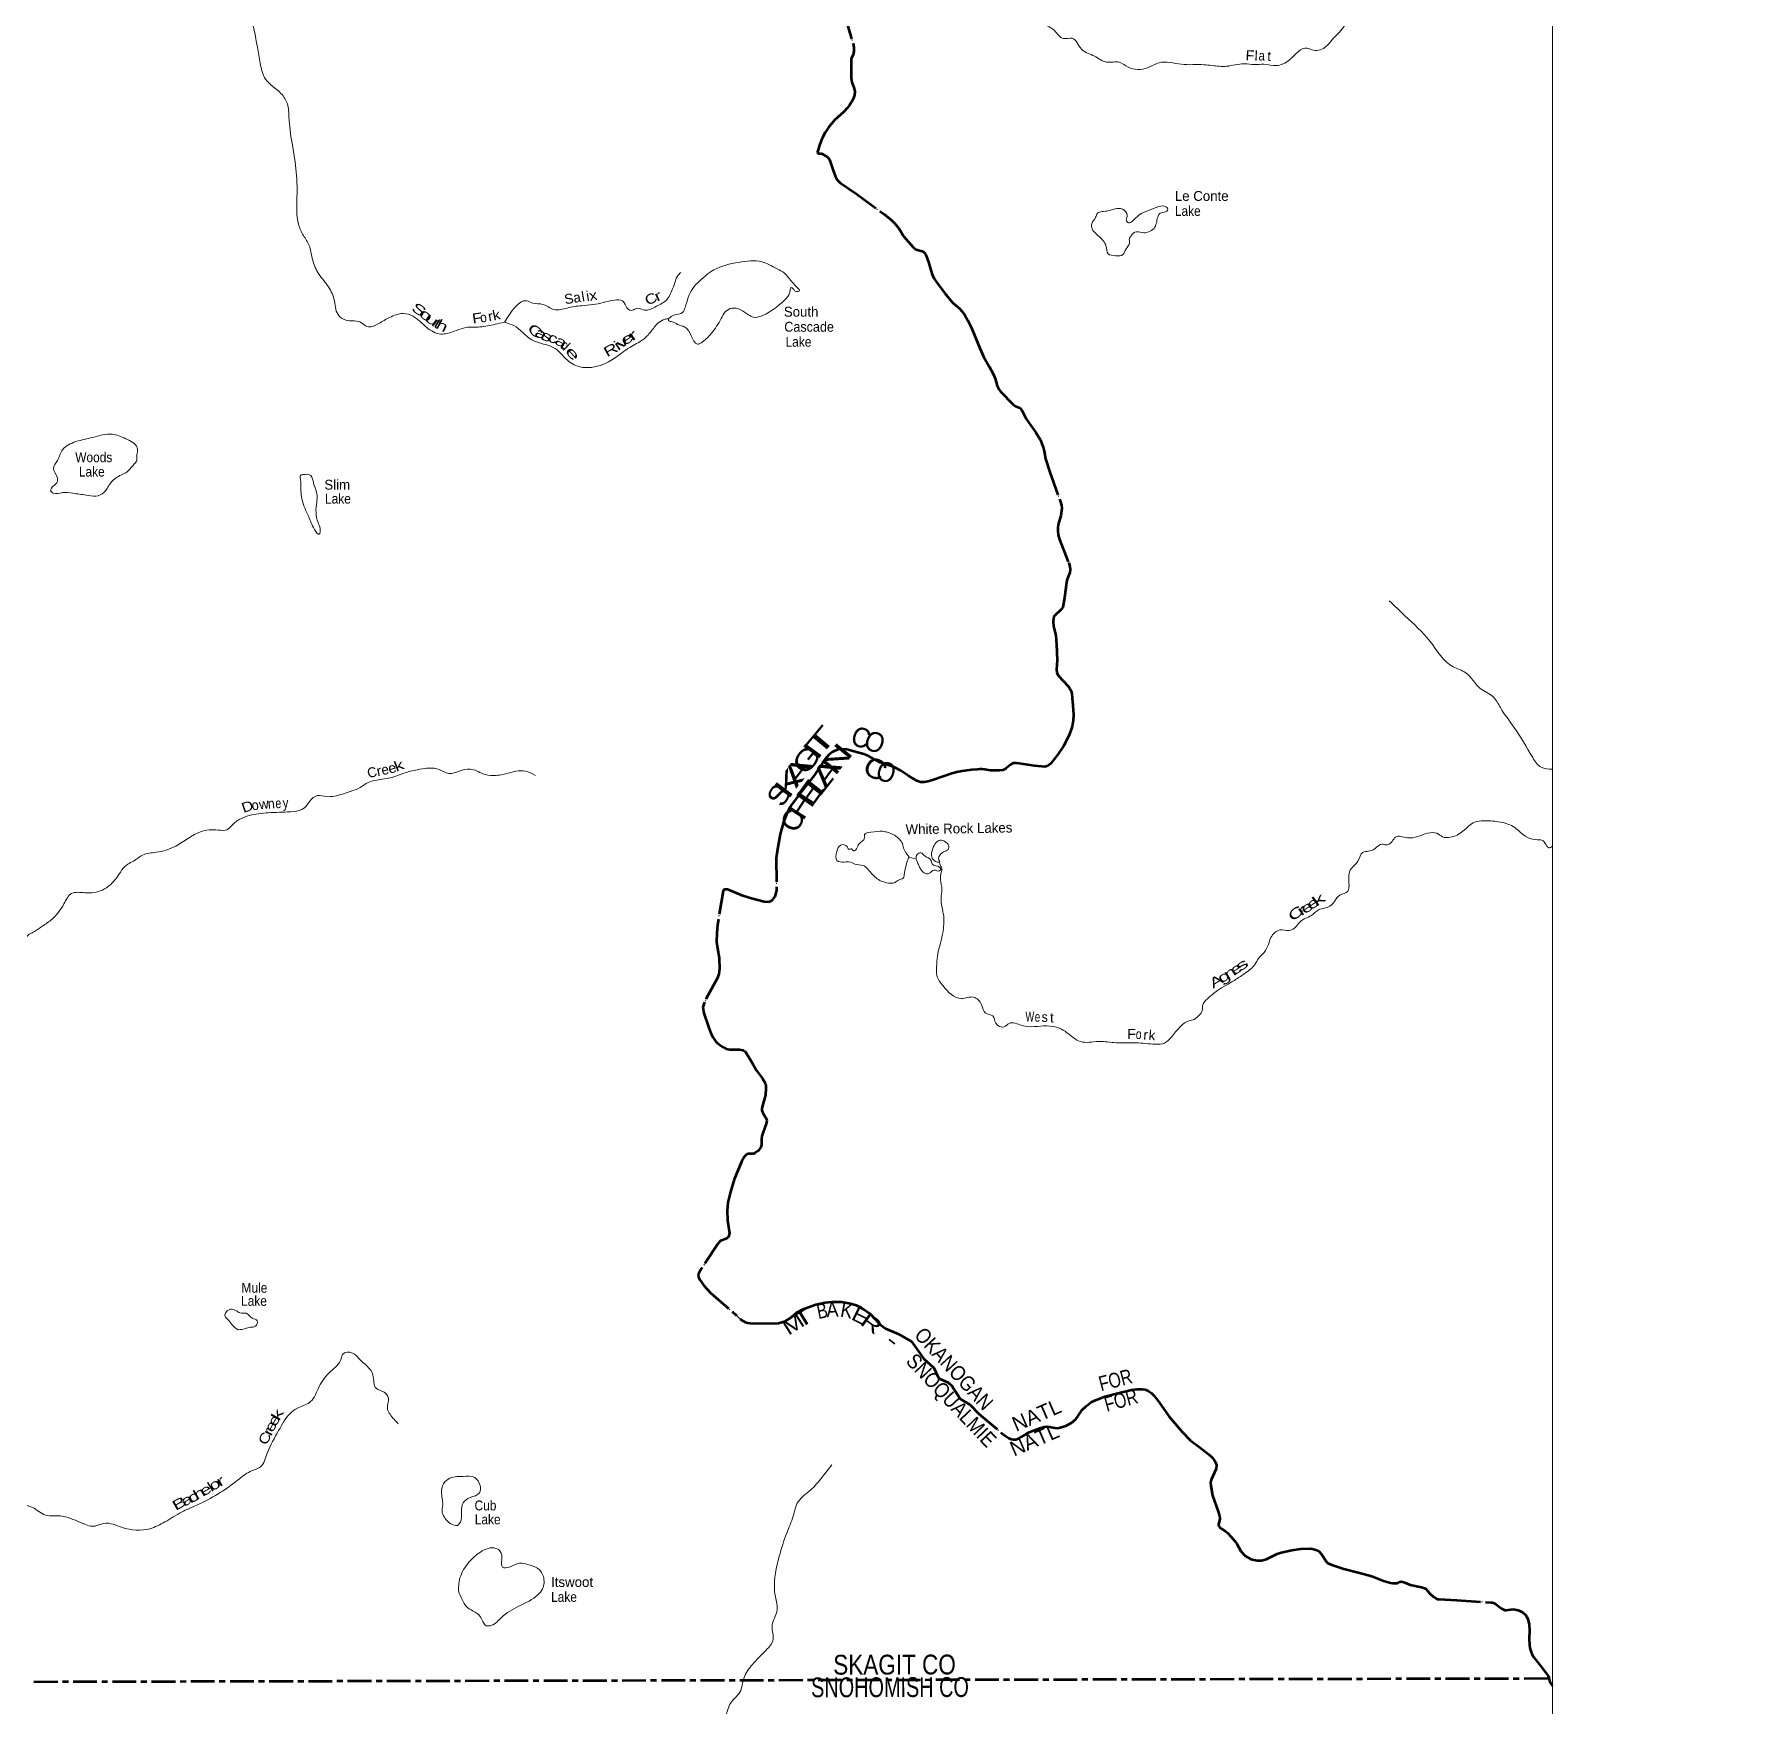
# Model space of a CAD drawing. Header units: feet. Extents: x -1048576 to 137166, y -268550 to 2097152.
# Drawn here: x -30669 to 3667, y 291758 to 325535 of the extents above; entities that cross this region are included whole.
import ezdxf
from ezdxf.enums import TextEntityAlignment as Align

# ---------------------------------------------------------------- set-up
doc = ezdxf.new("R2010")
doc.units = ezdxf.units.FT
doc.header["$LTSCALE"] = 80
doc.linetypes.add('DOT_DASHED', pattern=[7.7, 5, -1.2, 0.3, -1.2])
doc.linetypes.add('LONG_DASH_SHORT_DASH', pattern=[9.9, 6, -1.2, 1.5, -1.2])
for name, color, linetype, lineweight in [('11', 7, 'LONG_DASH_SHORT_DASH', 60), ('39', 7, 'Continuous', 13), ('4', 7, 'Continuous', 13), ('44', 7, 'DOT_DASHED', 13)]:
    doc.layers.add(name, color=color, linetype=linetype, lineweight=lineweight)
doc.layers.add('12', color=7, linetype='Continuous')
doc.layers.add('41', color=7, linetype='Continuous')

msp = doc.modelspace()

# ---------------------------------------------------------------- linework, layer by layer
at = {"layer": '11'}
for points in [[(-14290.06, 325901.44), (-14125.44, 325334.58), (-14111.95, 325261.12), (-14109.7, 325186.89), (-14123.01, 325115.13), (-14161.92, 325043.04), (-14160.69, 324640.61), (-14151.44, 324561.28), (-14103.68, 324431.39), (-14091.23, 324370.24), (-14098.53, 324298.88), (-14118.39, 324236.74), (-14149.21, 324172.4), (-14195.82, 324100.44), (-14246.07, 324034.17), (-14318.41, 323958.4), (-14491.59, 323798.91), (-14561.44, 323723.1), (-14605.21, 323666.75), (-14686.91, 323543.05), (-14746.41, 323432.5), (-14795.17, 323309.19), (-14847.29, 323152.68), (-14844.63, 323139.89), (-14836.11, 323126.94), (-14820.97, 323122.68), (-14765.6, 323120.24), (-14748.76, 323114.49), (-14650.34, 323056.17), (-14611.89, 323016.6), (-14592.52, 322980.7), (-14532.92, 322798.27), (-14480.08, 322652.13), (-14441.03, 322582.49), (-14386.38, 322529.95), (-14049.01, 322298.75), (-13498.95, 321892.28), (-13347.54, 321771.66), (-13279.14, 321705.21), (-13191.99, 321601.59), (-13103.69, 321448.02)], [(-13103.69, 321448.02), (-12911.91, 321228.79), (-12889.92, 321205.55), (-12864.83, 321189.1), (-12830.08, 321174.92), (-12730.43, 321145.85), (-12701.82, 321132.55), (-12674.47, 321110.34), (-12655.08, 321076.9), (-12602.88, 320928.32), (-12536.31, 320693.58), (-12495.87, 320603.88), (-12423.16, 320492.88), (-12272.55, 320298.38), (-12132.06, 320127.43), (-12101.04, 320094.73), (-11978.6, 319988.05), (-11924.93, 319927.8), (-11870.03, 319853.41), (-11808.07, 319750.55), (-11736.51, 319601.12), (-11566.11, 319186.72), (-11488.63, 319017.27), (-11377.45, 318816.44), (-11287.78, 318654.52), (-11257.79, 318573.76), (-11213.71, 318425.14), (-11184.18, 318361.67), (-11148.37, 318312.26), (-10889.1, 318048.77), (-10842.83, 318013.47), (-10758.63, 317981.79), (-10740.4, 317967.89), (-10707.68, 317921.98), (-10626.07, 317763.31), (-10534.38, 317625.06), (-10433.54, 317484.8), (-10348.37, 317340.44), (-10288.13, 317190.17), (-10267.82, 317106.22), (-10241.19, 316953.6), (-10148.34, 316680.81), (-9938.17, 316084.96), (-9915.73, 316018.72), (-9907.38, 315950.35), (-9926.99, 315802.2), (-9967.27, 315672.66), (-9983.86, 315620.58), (-9992.29, 315564.58), (-9992.73, 315498.92), (-9983.11, 315418.8), (-9954.65, 315320.23), (-9769.94, 314851.35), (-9750.31, 314776.58), (-9741.72, 314715.09), (-9748.75, 314657.64), (-9798.31, 314524.26), (-9811.69, 314453.17), (-9852.51, 314147.38), (-9892, 313957.5), (-9924.66, 313909.13), (-10050.23, 313790.28), (-10077.52, 313740.06), (-10084.46, 313665.21), (-10075.92, 313574.41), (-10032.72, 313385.46), (-10016.05, 313200.73), (-10001.31, 312884.96), (-10014.77, 312696.01), (-10008.17, 312635.24), (-9983.52, 312575.82), (-9777.41, 312350.8), (-9739.65, 312299.46), (-9722.06, 312261.56), (-9709.08, 312209.67), (-9699.11, 312118.6), (-9683.91, 311975.05), (-9672.96, 311779.67), (-9678.64, 311664.92), (-9700.27, 311547.71), (-9764.01, 311369.58), (-9875.39, 311150.24), (-9989.58, 310981.49), (-10139.25, 310788.65), (-10190.43, 310751.63), (-10252.8, 310733.09), (-10462.62, 310749.54), (-10682.46, 310782.36)], [(-10682.46, 310782.36), (-10767.99, 310796.51), (-10823.33, 310803.39), (-10865.32, 310805.79), (-10885.7, 310802.25), (-10905.57, 310794.9), (-10937.68, 310775.88), (-11037.3, 310695.24), (-11055.52, 310683.67), (-11070.58, 310675.98), (-11082.74, 310671.13), (-11102.11, 310666.09), (-11165.02, 310659.6), (-11209.29, 310656.65), (-11257.34, 310655.47), (-11347.95, 310658.44), (-11387.63, 310663.17), (-11462.52, 310675.34), (-11517.71, 310681.94), (-11539.89, 310682.47), (-11569.9, 310682.28), (-11622.39, 310678.9), (-11736.24, 310667.02), (-11920.18, 310641.82), (-12030.55, 310623.02), (-12133.95, 310598.72), (-12523.14, 310462.25), (-12613.22, 310433.59), (-12685.93, 310418.88), (-12766.91, 310420.11), (-12840.55, 310447.96), (-13008.19, 310549.65), (-13164.81, 310654.95), (-13296.84, 310727.24), (-13576.12, 310817.87), (-13808.54, 310946.07), (-13908.13, 310989.5), (-14253.4, 311078.64), (-14361.02, 311088.91), (-14435.95, 311078.82), (-14545.55, 311027.94), (-14616.42, 310970.9), (-14694.16, 310879.89), (-14912.47, 310555.99), (-15230.7, 310154.16), (-15360.6, 309971.87), (-15458.15, 309802.04), (-15529.17, 309615.52), (-15596.08, 309372.13), (-15655, 309069.13), (-15677.54, 308884.72), (-15673.28, 308230.52), (-15706.26, 308111.21), (-15769.82, 308026.56), (-15834.7, 307995.19), (-15921.54, 308002.4), (-16174.34, 308067.85), (-16350.22, 308127.65), (-16610.9, 308235.42), (-16659.19, 308251.16), (-16704.28, 308255.9), (-16729.3, 308251.12), (-16742.52, 308241.32), (-16747.92, 308224.35), (-16864.97, 307537.81), (-16880.1, 307371.75), (-16882.38, 307197.75), (-16830.43, 306866.46), (-16820.82, 306648.57), (-16835.03, 306541.5), (-16867.46, 306456.36), (-17129.4, 305974.87), (-17162.88, 305877.38), (-17136.53, 305751.56), (-17040.96, 305459.35), (-17000.56, 305352.97), (-16959.05, 305271.67), (-16905.31, 305190.07), (-16870.01, 305154.08), (-16808.88, 305107.76), (-16751.3, 305067.37), (-16686.55, 305034.9), (-16686.55, 305034.9), (-16614.24, 305022.56), (-16417.21, 305021.32), (-16348.49, 305005.09), (-16307.4, 304978.04)], [(-16307.4, 304978.04), (-16243.19, 304886.86), (-16146.45, 304718.91), (-16073.43, 304598.22), (-15954.71, 304431.94), (-15897.56, 304331.77), (-15887.05, 304289.37), (-15884.74, 304230.28), (-15896.73, 304104.55), (-15904.86, 304050.61), (-15959.45, 303864.23), (-15967.18, 303813.65), (-15967.03, 303786.04), (-15956.5, 303754.25), (-15934.18, 303714.32), (-15885.85, 303640.16), (-15872.81, 303610.52), (-15869.45, 303583.2), (-15880.9, 303521.21), (-15907.23, 303446.6), (-15943.54, 303350.94), (-15967.1, 303270.89), (-15972.37, 303212.08), (-15972.52, 303139.54), (-15974, 303099.45), (-15981.59, 303065.96), (-15997.59, 303030.82), (-16015.77, 303005.25), (-16044.31, 302976.03), (-16109.87, 302927.35), (-16133.77, 302914.96), (-16157.03, 302911.08), (-16229.54, 302914.51), (-16255.11, 302912.28), (-16280.42, 302900.72), (-16316.54, 302859.05), (-16347.66, 302810.5), (-16378.96, 302751.48), (-16523.86, 302392.31), (-16602.91, 302146.48), (-16656.77, 301927.97), (-16671.76, 301759.24), (-16661.52, 301572.06), (-16619.92, 301311.18), (-16641.23, 301236.29), (-16690.58, 301194.57), (-16801.56, 301154.29), (-16856.16, 301097.78), (-17205.06, 300568.34), (-17250.31, 300491.14), (-17256.01, 300464.79), (-17250.02, 300422.86), (-17223.03, 300365.23), (-17142.67, 300250.23), (-17002.05, 300106.7), (-16384.18, 299560.09), (-16303.16, 299511.46), (-16258.61, 299497.54), (-16201.03, 299488.88), (-15724.38, 299486.84), (-15629.06, 299491.94), (-15500.37, 299531.23), (-15398.02, 299591.25), (-15261.88, 299704.91), (-15118.86, 299779.93), (-14876.02, 299868.07), (-14690.95, 299909.9), (-14554.64, 299924.47), (-14368.26, 299920.58), (-14173.36, 299889.4), (-14059.93, 299853.9), (-13958.88, 299806.05), (-13790.31, 299688.16), (-13577.55, 299465.83), (-13472.67, 299386.61), (-13201.71, 299267.68), (-12946.12, 299118.99), (-12697.51, 298774.05), (-12495.19, 298590.09), (-12405.61, 298398.63), (-12373.49, 298369.51), (-12205.17, 298293.65), (-12133.86, 298223.77), (-11962.18, 297963.84), (-11758.94, 297840.36), (-11583.47, 297657.55), (-11082.4, 297233.74)], [(-11082.4, 297233.74), (-10981.78, 297169.5), (-10935.01, 297150.7), (-10883.61, 297141.21), (-10839.08, 297144.24), (-10785.48, 297160.94), (-10723.57, 297192.64), (-10565.96, 297288.84), (-10358.34, 297370.3), (-10264.68, 297398.21), (-10212.42, 297402.29), (-10048.91, 297376.04), (-9992.34, 297373.23), (-9939.78, 297381.79), (-9828.03, 297418.04), (-9713.95, 297480.02), (-9625.04, 297553.38), (-9590.78, 297598.54), (-9501.34, 297741.12), (-9420.05, 297817.14), (-9315.79, 297893.17), (-9228.22, 297939.45), (-9042.92, 298007.35), (-8780.33, 298079.55), (-8500.34, 298145.75), (-8395.36, 298161.38), (-8285.76, 298161.88), (-8227.04, 298151.17), (-8166.98, 298125.58), (-8105.35, 298083.51), (-8041.45, 298022.92), (-7947.17, 297904.04), (-7747.11, 297613.38), (-7481.78, 297299.13), (-7307.33, 297118.41), (-7127.98, 296986.68), (-6944.67, 296848.06), (-6874.02, 296779.28), (-6827.98, 296720.4), (-6797.63, 296663.3), (-6786.8, 296621.94), (-6795.09, 296549.08), (-6893.27, 296329.81), (-6903.33, 296274.45), (-6898.12, 296209), (-6863.84, 296011.89), (-6754.45, 295687.31), (-6726.06, 295598.41), (-6717.11, 295557.88), (-6719.42, 295532.43), (-6745.17, 295434.69), (-6744.16, 295410.85), (-6735.73, 295389.1), (-6718.84, 295366.83), (-6693.96, 295343.3), (-6599.87, 295281.85), (-6566.05, 295255.68), (-6489.08, 295173.76), (-6410.83, 295084.18), (-6376.63, 295033.28), (-6296.09, 294884.53), (-6207.24, 294790.36), (-6094.58, 294727.55), (-5966.73, 294697.76), (-5873.96, 294699.1), (-5775.24, 294723.75), (-5557.39, 294829.82), (-5478.19, 294856.1), (-5261.76, 294904.86), (-5083.83, 294930.02), (-4883.02, 294941.83), (-4796.55, 294921.46), (-4727.17, 294889.68), (-4665.14, 294828.13), (-4565.38, 294673.73), (-4534.77, 294644.99), (-4456.35, 294608), (-4210.13, 294526.6), (-3898.15, 294450.45), (-3649.72, 294378.77), (-3410.46, 294286.9), (-3273.71, 294243.55), (-3229.63, 294238.48), (-3165.09, 294238.93), (-3128.28, 294242.67), (-3079.08, 294266.54)], [(-3079, 294266.58), (-3072.94, 294269.52), (-3063.12, 294272.27), (-3053.39, 294273.02), (-3030.33, 294268.14), (-2999.8, 294258.34), (-2967.89, 294245.83), (-2871.49, 294207.34), (-2645.07, 294159.09), (-2586.57, 294138.76), (-2559.33, 294122.84), (-2528.16, 294092.34), (-2475.06, 294027.92), (-2394.73, 293959.88), (-2347.07, 293928.21), (-2322.06, 293918.45), (-2292.66, 293913.84), (-1928.71, 293894.29), (-1246.59, 293850.33), (-1209.01, 293847.07), (-1179.68, 293838.9), (-1140.44, 293817.84), (-1025.66, 293726.4), (-964.61, 293697.2), (-925.68, 293694.57), (-797.19, 293714.96), (-757, 293709.85), (-695.32, 293692.95), (-630.8, 293666.76), (-596.42, 293645.88), (-539.62, 293590.69), (-518.35, 293558.41), (-496.16, 293511.13), (-482.23, 293463.54), (-473.11, 293405.22), (-465.91, 293280.63), (-471.41, 293116.12), (-460.5, 292988.27), (-453.33, 292935.56), (-437.53, 292864.34), (-424.77, 292826.77), (-405.79, 292785.84), (-370, 292730.98), (-244.4, 292567.52), (-131.56, 292427.98), (-88.54, 292370.93), (-79.5, 292351.25), (-75, 292332.68), (-72.25, 292311.9)], [(-72.25, 292311.9), (-93.77, 292311.38), (-30676.97, 292242.92)], [(-72.25, 292311.9), (-47.19, 292224.43), (-0.88, 292168.82)]]:
    msp.add_lwpolyline(points, dxfattribs=at)
at = {"layer": '39'}
for p, q in [((-12992.57, 308905.52), (-12850.2, 308866.99)), ((-12354.83, 308651.48), (-12336.8, 308640.89))]:
    msp.add_line(p, q, dxfattribs=at)
for points in [[(-139726.18, 284721.75), (-139786.61, 284683.23), (-139865.18, 284636.58), (-139935.68, 284589.96), (-139981.99, 284555.51), (-140024.23, 284506.92), (-140030.24, 284490.75), (-140030.24, 284490.75), (-140086.75, 284492.64)], [(-30128.73, 338282.19), (-29998.46, 338192.71), (-29887, 337996.52), (-29785.67, 337820.55), (-29508.09, 337456.45), (-29491.72, 337130.86), (-29469.37, 336979.18), (-29250.63, 336847.67), (-29035.89, 336635.26), (-28920.41, 336495.69), (-28628.76, 336335.83), (-28476.81, 336163.89), (-28365.39, 336040.5), (-28247.85, 335844.3), (-28130.25, 335522.72), (-27954, 335350.77), (-27850.62, 335118.18), (-27672.16, 334570.09), (-27412.66, 333943.1), (-27254.52, 333540.62), (-27311.07, 333263.59), (-27246.06, 332853.05), (-27326.87, 332505.25), (-27593.96, 332173.68), (-27662.67, 331912.83), (-27603.72, 331480.05), (-27536.45, 330610.46), (-27451.22, 330246.42), (-27370.09, 329979.46), (-27339.58, 329712.51), (-27424.54, 329548.74), (-27669.41, 329318.28), (-27748.3, 329168.66), (-27671.19, 328849.11), (-27590.05, 328557.88), (-27389.42, 328214.03), (-27164.57, 328023.87), (-26704.8, 327728.47), (-26481.91, 327414.94), (-26382.56, 327154.04), (-26404.65, 326808.24), (-26428.79, 326494.8), (-26438.82, 326316.84), (-26325.24, 325950.78), (-26156.83, 325267.2), (-26099.97, 324943.62), (-25990.46, 324624.07), (-25680.52, 324332.76), (-25550.83, 324124.42), (-25520.32, 323853.43), (-25378.05, 322817.99), (-25357.49, 322237.59), (-25359.34, 321889.76), (-25328.87, 321699.66), (-25228.23, 321463.02)], [(-10580.83, 326000.28), (-10430.91, 325838.45), (-10204.07, 325700.86), (-10058.24, 325603.74), (-9875.93, 325443.93), (-9701.8, 325447.91), (-9509.33, 325227.43), (-9250.09, 325087.81), (-9011.11, 324968.41), (-8747.89, 324964.28), (-8569.66, 324867.16), (-8178.88, 324850.85), (-7946.09, 324953.91), (-7494.55, 324923.43), (-7038.98, 324915.2), (-6876.99, 324898.97), (-6581.37, 324882.69), (-6228.85, 324935.26), (-6014.46, 324916.89), (-5826.16, 324922.89), (-5583.17, 324896.52), (-5307.87, 325015.75), (-4951.64, 325250.22), (-4826.08, 325205.68), (-4568.98, 325286.49), (-4427.33, 325444.18), (-4277.58, 325595.8), (-3959.87, 325937.46), (-3795.87, 325945.5), (-3569.07, 325890.82), (-3405.06, 325880.66), (-3330.18, 325941.3), (-3073.18, 326216.25), (-2824.15, 326254.59), (-2627.78, 326296.99), (-2475.98, 326422.32), (-2218.91, 326543.58), (-2026.64, 326705.29), (-1842.63, 327164.29), (-1462.16, 327518.06), (-1130.12, 327564.47), (-723.12, 327503.67), (-549.05, 327610.79), (-403.29, 327661.3), (-271.72, 327725.97), (-105.77, 327883.65), (0.58, 328000.56)], [(-9153.18, 321443.34), (-9309.04, 321658.07), (-9302.99, 321702.56), (-9226.12, 321836), (-9187.69, 321914.86), (-9094.57, 321949.21), (-8981.19, 321961.3), (-8685.6, 321995.59), (-8586.32, 321874.22), (-8606.52, 321777.16), (-8561.94, 321720.52), (-8480.97, 321754.87), (-8351.45, 321878.19), (-8159.15, 321971.15), (-7950.64, 322047.93), (-7796.75, 322039.79), (-7766.36, 321997.31), (-7845.29, 321932.62), (-7938.42, 321904.34), (-7972.8, 321837.62), (-8045.57, 321607.1), (-8158.92, 321536.36), (-8288.5, 321522.25), (-8434.29, 321534.43), (-8464.65, 321514.22), (-8516.73, 321442.24)], [(-25228.23, 321463.02), (-25110.84, 321263.12), (-25047.97, 321006.63), (-24934.54, 320717.85), (-24744.34, 320459.43), (-24610.71, 320182.78), (-24527.58, 319865.7), (-24369.84, 319754.72), (-24090.88, 319718.55), (-23912.94, 319617.68), (-23708.85, 319686.5), (-23486.63, 319807.85), (-23209.79, 319888.84), (-23011.67, 319832.42), (-22736.6, 319606.37), (-22449.48, 319473.25), (-22326.2, 319485.46), (-21946.32, 319604.9), (-21661.34, 319617.22), (-21356.19, 319669.95), (-21164.21, 319710.49)], [(-9153.18, 321443.34), (-9018.2, 321258.15), (-8971.58, 321096.59), (-8824, 321056.29), (-8674.45, 321078.61), (-8611.89, 321191.78), (-8541.25, 321317.06), (-8545.36, 321395.84), (-8516.73, 321442.24)], [(-21164.21, 319710.49), (-20940.12, 320027.78), (-20721.93, 320147.11), (-20594.56, 320100.74), (-20390.4, 320072.6), (-20167.98, 319969.74), (-19901.21, 319998.2), (-19610.2, 320046.88), (-19381.82, 320067.24), (-18945.33, 320158.44), (-18785.64, 320144.41), (-18714.81, 320041.45), (-18609.63, 319946.58), (-18559.12, 319964.79), (-18472.23, 319995.15), (-18330.72, 319952.83), (-18128.65, 320017.61), (-17902.39, 320153.11), (-17771.21, 320385.5), (-17712.73, 320549.16), (-17672.39, 320646.14), (-17601.7, 320716.89)], [(-17843.48, 319787.53), (-17746.51, 319854.26), (-17568.7, 319910.94), (-17518.25, 320009.96), (-17362.94, 320395.88), (-17225.62, 320543.43), (-16934.76, 320771.89), (-16435.65, 320921.72), (-15968.77, 320934.16), (-15661.43, 320790.96), (-15509.77, 320702.19), (-15430.87, 320615.38), (-15242.73, 320403.42), (-15208.32, 320348.9), (-15293.2, 320336.72), (-15335.69, 320387.19), (-15374.11, 320415.44), (-15398.31, 320346.75), (-15466.91, 320201.26), (-15630.5, 320051.67), (-15931.5, 319857.54), (-16141.66, 319814.98), (-16236.7, 319859.35), (-16404.55, 319968.31), (-16568.28, 319996.48), (-16699.6, 319927.71), (-16788.42, 319786.25), (-16986.25, 319489.17), (-17165.99, 319317.35), (-17271.05, 319268.8), (-17396.51, 319440.41), (-17526.01, 319614.04), (-17669.56, 319668.48), (-17798.96, 319726.97), (-17855.57, 319747.13), (-17843.48, 319787.53)], [(-21164.21, 319710.49), (-20978.21, 319645.98), (-20616.18, 319357.37), (-20141.05, 319179.94), (-19857.87, 318913.5), (-19582.89, 318800.58), (-18910.01, 319009.1), (-18637.31, 319203.21), (-18364.59, 319362.98), (-18213.13, 319516.6), (-18059.67, 319698.51), (-17928.35, 319771.32), (-17843.55, 319787.3)], [(-30333.28, 316302.3), (-30317.38, 316363.08), (-30208.32, 316470.22), (-30198.31, 316579.3), (-30277.28, 316761.04), (-30196.57, 316920.68), (-30091.65, 317136.89), (-29822.97, 317300.69), (-29481.46, 317385.77), (-29091.42, 317450.68), (-28814.45, 317357.95), (-28585.9, 317178.34), (-28583.79, 317065.22), (-28593.85, 317008.65), (-28593.78, 316923.81), (-28644.25, 316851.06), (-28765.4, 316709.58), (-28989.64, 316582.16), (-29133.04, 316448.74), (-29256.18, 316270.9), (-29419.84, 316200.09), (-29615.91, 316218.13), (-29882.74, 316258.35), (-30086.89, 316270.32), (-30278.89, 316260.09), (-30333.5, 316302.47)], [(-25209.91, 316634.11), (-25286.87, 316619.08), (-25288.83, 316540.3), (-25276.5, 316299.93), (-25217.65, 316005.05), (-25120.44, 315782.92), (-25003, 315524.45), (-24909.95, 315427.55), (-24891.85, 315544.73), (-24932.38, 315665.9), (-24972.97, 315869.89), (-24958.99, 316077.95), (-24949, 316213.3), (-25023.99, 316465.74), (-25078.69, 316615.18), (-25129.24, 316639.39), (-25191.9, 316639.34), (-25209.91, 316634.11)], [(1.11, 310684.54), (-225.42, 310722.02), (-397.39, 310917.84), (-777.88, 311533.67), (-1051.06, 311927.37), (-1200.82, 312149.47), (-1457.64, 312314.93), (-1750.98, 312629.84), (-2007.77, 312752.88), (-2471.04, 313265.63), (-2978.79, 313782.39), (-3294.34, 314087.19)], [(-20538.14, 310554.38), (-20744.37, 310643.11), (-21138.46, 310592.34), (-21397.14, 310553.78), (-21601.31, 310592.02), (-21856.06, 310684.76), (-22078.35, 310642.18), (-22286.49, 310595.58), (-22514.96, 310686.32), (-22822.19, 310690.15), (-23250.59, 310584.81), (-23434.46, 310518.02), (-23638.57, 310479.5), (-23919.46, 310414.67), (-24083.09, 310313.55), (-24281.1, 310232.62), (-24602.39, 310139.48), (-24760.03, 310129.27), (-24950.04, 310149.33), (-25097.49, 310040.15), (-25208.54, 309900.7), (-25430.81, 309829.84), (-25879.5, 309807.31), (-26081.6, 309791.01), (-26499.89, 309679.62), (-26675.63, 309546.18), (-26770.55, 309461.28), (-26950.43, 309453.07), (-27306.13, 309418.48), (-27546.54, 309291.06), (-27805.12, 309129.28), (-28203.19, 309003.77), (-28478.02, 308947.02), (-28659.83, 308825.69), (-28777.01, 308765.01), (-28991.03, 308502.26), (-29287.93, 308241.48), (-29641.59, 308186.7), (-29908.37, 308172.37), (-30063.83, 307964.2), (-30304.1, 307654.98), (-30502.05, 307509.41), (-30656.92, 307404.18)], [(-12991.71, 308907.29), (-13115.18, 309119.3), (-13129.38, 309179.89), (-13190.09, 309270.74), (-13289.19, 309347.43), (-13434.76, 309407.93), (-13529.78, 309428.07), (-13768.26, 309411.74), (-13891.51, 309363.18), (-13891.46, 309294.5), (-14008.58, 309171.2), (-14057.01, 309074.2), (-14119.64, 309035.78), (-14154.03, 309072.12), (-14216.68, 309066.01), (-14247.04, 309118.51), (-14372.38, 309150.74), (-14453.12, 309021.41), (-14450.94, 308835.57), (-14307.42, 308807.39), (-14141.67, 308793.37), (-14091.12, 308767.14), (-13925.35, 308734.94), (-13729.15, 308549.24), (-13528.93, 308412.02), (-13365.19, 308377.79), (-13276.27, 308396.04), (-13205.57, 308444.56), (-13116.67, 308478.97), (-13088.47, 308590.08), (-13070.34, 308672.92), (-13036.1, 308816.36), (-12991.71, 308907.29)], [(-12346.7, 308598.68), (-12360.73, 308455.25), (-12330.24, 308247.22), (-12348.3, 308085.6), (-12295.44, 307720.03), (-12381.83, 307091.75), (-12422.1, 306903.87), (-12438.09, 306685.7), (-12431.89, 306520.07), (-12308.42, 306304.02), (-11938.33, 306049.76), (-11695.81, 306078.2), (-11529.95, 305922.78), (-11448.96, 305755.18), (-11303.39, 305698.72), (-11242.63, 305551.31), (-11070.77, 305480.73), (-10973.81, 305547.45), (-10715.07, 305507.23), (-10213.81, 305497.48), (-9959.1, 305453.22), (-9805.41, 305360.41), (-9536.45, 305180.82), (-9166.57, 305183.09), (-8808.8, 305157.08), (-8408.61, 305155.34), (-8020.52, 305127.33), (-7834.59, 305151.7), (-7695.23, 305270.98), (-7317.55, 305608.58), (-7214.49, 305640.97), (-7157.94, 305693.52), (-7079.19, 305778.42), (-7067.17, 305905.69), (-6968.25, 306047.15), (-6764.24, 306210.91), (-6422.84, 306417.19), (-6226.89, 306548.62), (-6010.78, 306736.63), (-5934.08, 306861.92), (-5853.3, 306944.8), (-5754.39, 307100.4), (-5685.82, 307280.23), (-5500, 307437.92), (-5324.15, 307421.88), (-5168.59, 307514.91), (-5091.86, 307607.88), (-4869.63, 307727.21), (-4722.18, 307842.45), (-4495.87, 307915.33), (-4405, 308010.33), (-4293.94, 308139.69), (-4134.33, 308216.56), (-4110.21, 308380.19), (-4065.99, 308673.12), (-3930.69, 308822.69), (-3827.76, 309002.54), (-3718.64, 309024.83), (-3589.32, 309073.4), (-3435.79, 309170.47), (-3367.06, 309154.36), (-3239.78, 309221.11), (-3169.11, 309312.05), (-2926.56, 309298.08), (-2520.38, 309389.26), (-2332.41, 309387.37), (-2221.19, 309318.77), (-2061.5, 309306.76), (-1806.94, 309430.16), (-1568.59, 309612.12), (-1390.75, 309640.53), (-1087.56, 309620.54), (-794.4, 309523.78), (-549.68, 309332.05), (-349.53, 309259.48), (-199.94, 309243.42), (-145.32, 309182.86), (-74.51, 309094.03), (3.16, 309126.86)], [(-12300.55, 309010.79), (-12207.62, 309063.37), (-12193.53, 309130.04), (-12272.43, 309222.9), (-12365.43, 309249.1), (-12516.88, 309081.33), (-12532.9, 308907.61), (-12419.63, 308806.69), (-12371.13, 308812.78), (-12391.37, 308851.15), (-12391.43, 308913.76), (-12367.21, 308954.18), (-12300.55, 309010.79)], [(-12850.2, 308866.99), (-12832.08, 308961.94), (-12755.3, 308992.29), (-12674.4, 308929.73), (-12551.04, 308840.93), (-12530.77, 308768.23), (-12451.91, 308733.94), (-12354.83, 308657.25), (-12381.08, 308628.95), (-12486.2, 308645.04), (-12597.31, 308574.27), (-12659.96, 308574.22), (-12748.95, 308646.88), (-12791.46, 308721.59), (-12821.84, 308800.35), (-12850.2, 308866.99)], [(-12387.64, 308803.11), (-12358.94, 308738.05), (-12330.59, 308667.37), (-12346.7, 308598.68)], [(-38232.59, 304344.97), (-38028.89, 304400.55), (-37795.35, 304528.98), (-37583.6, 304588.63), (-37333.79, 304700.99), (-37077.85, 304801.26), (-36537.07, 304902.99), (-36196.61, 305056.21), (-35888.92, 305281.95), (-35356.92, 305496.73), (-35137.82, 305675.57), (-34912.44, 305818.1), (-34686.54, 305875.8), (-34527.41, 305951.34), (-34155.65, 305943.16), (-33851.25, 306047.72), (-33605.56, 306172.17), (-33448.55, 306263.86), (-33248.85, 306311.33), (-32954.56, 306417.86), (-32702.6, 306508.01), (-32295.61, 306683.78), (-32162.95, 306793.51), (-31937.44, 306913.82), (-31634.54, 306933.56), (-31432.48, 306926.52), (-31210.98, 307042.77), (-31025.62, 307124.5), (-30914.94, 307193.73), (-30780.48, 307337.81), (-30718.07, 307372.46), (-30656.92, 307404.18)], [(-38350.76, 302866.12), (-37853.48, 302814.15), (-37565.56, 302641.96), (-37215.4, 302532.69), (-36538.2, 302459.44), (-36290.93, 302327.43), (-36017.32, 302183.44), (-35639.23, 302130.86), (-35565.85, 302024.2), (-34950.5, 301498.27), (-34242.74, 300726.44), (-34047.71, 300547.71), (-34030.33, 300349.9), (-33859.94, 299908.51), (-33698.61, 299626.62), (-33570.12, 299100.2), (-33479.25, 298777.55), (-33325.92, 298481.48), (-33174.23, 298124.82), (-32920.53, 297932.25), (-32611.13, 297552.17), (-31925.21, 296719.64), (-31486.37, 296315.99), (-31161.56, 296057.15), (-30905.88, 295872.68), (-30840.98, 295830.6), (-30668.93, 295757.66)], [(-26541.87, 299355.5), (-26675.36, 299466.51), (-26752.25, 299567.45), (-26808.89, 299630.03), (-26800.86, 299696.7), (-26697.84, 299771.51), (-26582.61, 299743.31), (-26513.86, 299700.94), (-26380.45, 299690.93), (-26265.16, 299594.05), (-26160.01, 299537.57), (-26196.31, 299430.48), (-26297.35, 299408.19), (-26406.47, 299381.86), (-26541.87, 299355.5)], [(-30668.93, 295757.66), (-30401.23, 295605.77), (-30172.84, 295599.87), (-30031.33, 295577.74), (-29626.97, 295424.51), (-29495.56, 295388.24), (-29255.09, 295446.99), (-28887.17, 295366.44), (-28331.33, 295340.57), (-28024.22, 295476.12), (-27688.87, 295674.31), (-27377.72, 295817.95), (-26555.52, 296319.47), (-26301, 296495.39), (-26094.92, 296590.47), (-25957.7, 296865.28), (-25727.67, 297323.98), (-25471.28, 297691.79), (-25317.76, 297790.87), (-25081.38, 297908.2), (-24911.85, 298209.29), (-24677.64, 298514.47), (-24465.64, 298777.22), (-24437.41, 298862.07), (-24233.29, 298888.48), (-24107.89, 298777.46), (-23822.62, 298442.35), (-23759.75, 298175.75), (-23597.99, 298099.11), (-23510.98, 297975.95), (-23531.01, 297757.78), (-23478.37, 297650.76), (-23310.45, 297461)], [(-22112.21, 295401.45), (-22249.68, 295437.72), (-22360.93, 295544.7), (-22421.66, 295661.82), (-22413.71, 295821.4), (-22425.94, 295948.65), (-22416.05, 296207.21), (-22302.98, 296342.63), (-22007.93, 296397.37), (-21767.39, 296371.28), (-21660.13, 296211.78), (-21674.16, 296066.33), (-21862.05, 295967.22), (-22001.43, 295864.11), (-22035.63, 295678.24), (-22057.7, 295474.21), (-22112.21, 295401.45)], [(-14556.04, 296630.81), (-14751.88, 296378.18), (-14984.1, 296119.46), (-15234.53, 295884.97), (-15335.35, 295596.05), (-15466.44, 295248.52), (-15615.62, 294781.8), (-15712.08, 294103.02), (-15693.77, 293961.64), (-15659.19, 293701.08), (-15761.99, 293363.68), (-15741.56, 293101.09), (-15882.87, 292886.88), (-16165.59, 292589.75), (-16327.07, 292333.1), (-16411.71, 292038.12), (-16611.61, 291793.57), (-16666.06, 291650.11), (-16779.05, 291413.69), (-16936.51, 291185.33), (-17057.51, 290847.91), (-17134.02, 290496.38), (-17259.17, 290296.31), (-17370.16, 290096.26), (-17499.31, 289841.65), (-17662.8, 289572.88), (-17850.55, 289306.12), (-18111.03, 288996.88), (-18242.13, 288671.57), (-18264.05, 288293.82), (-18235.45, 287922.17), (-18295.88, 287671.65), (-18453.33, 287433.18), (-18665.26, 287073.48), (-18816.64, 286828.96), (-18988.26, 286621.82)], [(-22096.96, 294080.4), (-22064.84, 294345.04), (-21885.22, 294662.3), (-21650.94, 294868.5), (-21337.71, 294941.44), (-21250.75, 294880.9), (-21220.29, 294709.22), (-21206.02, 294563.8), (-21074.65, 294561.87), (-20862.49, 294644.83), (-20676.52, 294612.64), (-20468.26, 294517.85), (-20381.23, 294376.51), (-20399.21, 294124), (-20490.06, 294004.76), (-20865.82, 293780.28), (-21231.45, 293541.67), (-21425.36, 293388.02), (-21530.45, 293379.87), (-21623.53, 293507.06), (-21716.61, 293630.21), (-21882.42, 293723.02), (-22024.06, 293908.76), (-22096.74, 294082.2)]]:
    msp.add_spline(points, degree=3, dxfattribs=at)
at = {"layer": '4'}
msp.add_lwpolyline([(-244583.22, 368785.28), (-214011.33, 368469.88), (-183439.04, 368196.52), (-152866.39, 367965.22), (-122293.46, 367775.97), (-91720.3, 367628.79), (-61146.96, 367523.64), (-30573.52, 367460.57), (0, 367439.54), (0, 183577.08), (-30826.42, 183598.29), (-61652.78, 183661.9), (-92479.02, 183767.9), (-123305.1, 183916.31), (-154130.93, 184107.12), (-184956.48, 184340.33), (-215781.67, 184615.95), (-246606.45, 184933.97)], close=True, dxfattribs=at)
msp.add_lwpolyline([(-244583.22, 368785.28), (-214011.33, 368469.88), (-183439.04, 368196.52), (-152866.39, 367965.22), (-122293.46, 367775.97), (-91720.3, 367628.79), (-61146.96, 367523.64), (-30573.52, 367460.57), (0, 367439.54), (0, 183577.08), (-30826.42, 183598.29), (-61652.78, 183661.9), (-92479.02, 183767.9), (-123305.1, 183916.31), (-154130.93, 184107.12), (-184956.48, 184340.33), (-215781.67, 184615.95), (-246606.45, 184933.97)], close=True, dxfattribs=at)
msp.add_lwpolyline([(-244583.22, 368785.28), (-214011.33, 368469.88), (-183439.04, 368196.52), (-152866.39, 367965.22), (-122293.46, 367775.97), (-91720.3, 367628.79), (-61146.96, 367523.64), (-30573.52, 367460.57), (0, 367439.54), (0, 183577.08), (-30826.42, 183598.29), (-61652.78, 183661.9), (-92479.02, 183767.9), (-123305.1, 183916.31), (-154130.93, 184107.12), (-184956.48, 184340.33), (-215781.67, 184615.95), (-246606.45, 184933.97)], close=True, dxfattribs=at)
msp.add_lwpolyline([(-244583.22, 368785.28), (-214011.33, 368469.88), (-183439.04, 368196.52), (-152866.39, 367965.22), (-122293.46, 367775.97), (-91720.3, 367628.79), (-61146.96, 367523.64), (-30573.52, 367460.57), (0, 367439.54), (0, 183577.08), (-30826.42, 183598.29), (-61652.78, 183661.9), (-92479.02, 183767.9), (-123305.1, 183916.31), (-154130.93, 184107.12), (-184956.48, 184340.33), (-215781.67, 184615.95), (-246606.45, 184933.97)], close=True, dxfattribs=at)
at = {"layer": '44'}
for points in [[(-14290.06, 325901.44), (-14125.44, 325334.58), (-14111.95, 325261.12), (-14109.7, 325186.89), (-14123.01, 325115.13), (-14161.92, 325043.04), (-14160.69, 324640.61), (-14151.44, 324561.28), (-14103.68, 324431.39), (-14091.23, 324370.24), (-14098.53, 324298.88), (-14118.39, 324236.74), (-14149.21, 324172.4), (-14195.82, 324100.44), (-14246.07, 324034.17), (-14318.41, 323958.4), (-14491.59, 323798.91), (-14561.44, 323723.1), (-14605.21, 323666.75), (-14686.91, 323543.05), (-14746.41, 323432.5), (-14795.17, 323309.19), (-14847.29, 323152.68), (-14844.63, 323139.89), (-14836.11, 323126.94), (-14820.97, 323122.68), (-14765.6, 323120.24), (-14748.76, 323114.49), (-14650.34, 323056.17), (-14611.89, 323016.6), (-14592.52, 322980.7), (-14532.92, 322798.27), (-14480.08, 322652.13), (-14441.03, 322582.49), (-14386.38, 322529.95), (-14049.01, 322298.75), (-13498.95, 321892.28), (-13347.54, 321771.66), (-13279.14, 321705.21), (-13191.99, 321601.59), (-13103.69, 321448.02)], [(-13103.69, 321448.02), (-12911.91, 321228.79), (-12889.92, 321205.55), (-12864.83, 321189.1), (-12830.08, 321174.92), (-12730.43, 321145.85), (-12701.82, 321132.55), (-12674.47, 321110.34), (-12655.08, 321076.9), (-12602.88, 320928.32), (-12536.31, 320693.58), (-12495.87, 320603.88), (-12423.16, 320492.88), (-12272.55, 320298.38), (-12132.06, 320127.43), (-12101.04, 320094.73), (-11978.6, 319988.05), (-11924.93, 319927.8), (-11870.03, 319853.41), (-11808.07, 319750.55), (-11736.51, 319601.12), (-11566.11, 319186.72), (-11488.63, 319017.27), (-11377.45, 318816.44), (-11287.78, 318654.52), (-11257.79, 318573.76), (-11213.71, 318425.14), (-11184.18, 318361.67), (-11148.37, 318312.26), (-10889.1, 318048.77), (-10842.83, 318013.47), (-10758.63, 317981.79), (-10740.4, 317967.89), (-10707.68, 317921.98), (-10626.07, 317763.31), (-10534.38, 317625.06), (-10433.54, 317484.8), (-10348.37, 317340.44), (-10288.13, 317190.17), (-10267.82, 317106.22), (-10241.19, 316953.6), (-10148.34, 316680.81), (-9938.17, 316084.96), (-9915.73, 316018.72), (-9907.38, 315950.35), (-9926.99, 315802.2), (-9967.27, 315672.66), (-9983.86, 315620.58), (-9992.29, 315564.58), (-9992.73, 315498.92), (-9983.11, 315418.8), (-9954.65, 315320.23), (-9769.94, 314851.35), (-9750.31, 314776.58), (-9741.72, 314715.09), (-9748.75, 314657.64), (-9798.31, 314524.26), (-9811.69, 314453.17), (-9852.51, 314147.38), (-9892, 313957.5), (-9924.66, 313909.13), (-10050.23, 313790.28), (-10077.52, 313740.06), (-10084.46, 313665.21), (-10075.92, 313574.41), (-10032.72, 313385.46), (-10016.05, 313200.73), (-10001.31, 312884.96), (-10014.77, 312696.01), (-10008.17, 312635.24), (-9983.52, 312575.82), (-9777.41, 312350.8), (-9739.65, 312299.46), (-9722.06, 312261.56), (-9709.08, 312209.67), (-9699.11, 312118.6), (-9683.91, 311975.05), (-9672.96, 311779.67), (-9678.64, 311664.92), (-9700.27, 311547.71), (-9764.01, 311369.58), (-9875.39, 311150.24), (-9989.58, 310981.49), (-10139.25, 310788.65), (-10190.43, 310751.63), (-10252.8, 310733.09), (-10462.62, 310749.54), (-10682.46, 310782.36)], [(-10682.46, 310782.36), (-10767.99, 310796.51), (-10823.33, 310803.39), (-10865.32, 310805.79), (-10885.7, 310802.25), (-10905.57, 310794.9), (-10937.68, 310775.88), (-11037.3, 310695.24), (-11055.52, 310683.67), (-11070.58, 310675.98), (-11082.74, 310671.13), (-11102.11, 310666.09), (-11165.02, 310659.6), (-11209.29, 310656.65), (-11257.34, 310655.47), (-11347.95, 310658.44), (-11387.63, 310663.17), (-11462.52, 310675.34), (-11517.71, 310681.94), (-11539.89, 310682.47), (-11569.9, 310682.28), (-11622.39, 310678.9), (-11736.24, 310667.02), (-11920.18, 310641.82), (-12030.55, 310623.02), (-12133.95, 310598.72), (-12523.14, 310462.25), (-12613.22, 310433.59), (-12685.93, 310418.88), (-12766.91, 310420.11), (-12840.55, 310447.96), (-13008.19, 310549.65), (-13164.81, 310654.95), (-13296.84, 310727.24), (-13576.12, 310817.87), (-13808.54, 310946.07), (-13908.13, 310989.5), (-14253.4, 311078.64), (-14361.02, 311088.91), (-14435.95, 311078.82), (-14545.55, 311027.94), (-14616.42, 310970.9), (-14694.16, 310879.89), (-14912.47, 310555.99), (-15230.7, 310154.16), (-15360.6, 309971.87), (-15458.15, 309802.04), (-15529.17, 309615.52), (-15596.08, 309372.13), (-15655, 309069.13), (-15677.54, 308884.72), (-15673.28, 308230.52), (-15706.26, 308111.21), (-15769.82, 308026.56), (-15834.7, 307995.19), (-15921.54, 308002.4), (-16174.34, 308067.85), (-16350.22, 308127.65), (-16610.9, 308235.42), (-16659.19, 308251.16), (-16704.28, 308255.9), (-16729.3, 308251.12), (-16742.52, 308241.32), (-16747.92, 308224.35), (-16864.97, 307537.81), (-16880.1, 307371.75), (-16882.38, 307197.75), (-16830.43, 306866.46), (-16820.82, 306648.57), (-16835.03, 306541.5), (-16867.46, 306456.36), (-17129.4, 305974.87), (-17162.88, 305877.38), (-17136.53, 305751.56), (-17040.96, 305459.35), (-17000.56, 305352.97), (-16959.05, 305271.67), (-16905.31, 305190.07), (-16870.01, 305154.08), (-16808.88, 305107.76), (-16751.3, 305067.37), (-16686.55, 305034.9), (-16686.55, 305034.9), (-16614.24, 305022.56), (-16417.21, 305021.32), (-16348.49, 305005.09), (-16307.4, 304978.04)], [(-16307.4, 304978.04), (-16243.19, 304886.86), (-16146.45, 304718.91), (-16073.43, 304598.22), (-15954.71, 304431.94), (-15897.56, 304331.77), (-15887.05, 304289.37), (-15884.74, 304230.28), (-15896.73, 304104.55), (-15904.86, 304050.61), (-15959.45, 303864.23), (-15967.18, 303813.65), (-15967.03, 303786.04), (-15956.5, 303754.25), (-15934.18, 303714.32), (-15885.85, 303640.16), (-15872.81, 303610.52), (-15869.45, 303583.2), (-15880.9, 303521.21), (-15907.23, 303446.6), (-15943.54, 303350.94), (-15967.1, 303270.89), (-15972.37, 303212.08), (-15972.52, 303139.54), (-15974, 303099.45), (-15981.59, 303065.96), (-15997.59, 303030.82), (-16015.77, 303005.25), (-16044.31, 302976.03), (-16109.87, 302927.35), (-16133.77, 302914.96), (-16157.03, 302911.08), (-16229.54, 302914.51), (-16255.11, 302912.28), (-16280.42, 302900.72), (-16316.54, 302859.05), (-16347.66, 302810.5), (-16378.96, 302751.48), (-16523.86, 302392.31), (-16602.91, 302146.48), (-16656.77, 301927.97), (-16671.76, 301759.24), (-16661.52, 301572.06), (-16619.92, 301311.18), (-16641.23, 301236.29), (-16690.58, 301194.57), (-16801.56, 301154.29), (-16856.16, 301097.78), (-17205.06, 300568.34), (-17250.31, 300491.14), (-17256.01, 300464.79), (-17250.02, 300422.86), (-17223.03, 300365.23), (-17142.67, 300250.23), (-17002.05, 300106.7), (-16384.18, 299560.09), (-16303.16, 299511.46), (-16258.61, 299497.54), (-16201.03, 299488.88), (-15724.38, 299486.84), (-15629.06, 299491.94), (-15500.37, 299531.23), (-15398.02, 299591.25), (-15261.88, 299704.91), (-15118.86, 299779.93), (-14876.02, 299868.07), (-14690.95, 299909.9), (-14554.64, 299924.47), (-14368.26, 299920.58), (-14173.36, 299889.4), (-14059.93, 299853.9), (-13958.88, 299806.05), (-13790.31, 299688.16), (-13577.55, 299465.83), (-13472.67, 299386.61), (-13201.71, 299267.68), (-12946.12, 299118.99), (-12697.51, 298774.05), (-12495.19, 298590.09), (-12405.61, 298398.63), (-12373.49, 298369.51), (-12205.17, 298293.65), (-12133.86, 298223.77), (-11962.18, 297963.84), (-11758.94, 297840.36), (-11583.47, 297657.55), (-11082.4, 297233.74)], [(-11082.4, 297233.74), (-10981.78, 297169.5), (-10935.01, 297150.7), (-10883.61, 297141.21), (-10839.08, 297144.24), (-10785.48, 297160.94), (-10723.57, 297192.64), (-10565.96, 297288.84), (-10358.34, 297370.3), (-10264.68, 297398.21), (-10212.42, 297402.29), (-10048.91, 297376.04), (-9992.34, 297373.23), (-9939.78, 297381.79), (-9828.03, 297418.04), (-9713.95, 297480.02), (-9625.04, 297553.38), (-9590.78, 297598.54), (-9501.34, 297741.12), (-9420.05, 297817.14), (-9315.79, 297893.17), (-9228.22, 297939.45), (-9042.92, 298007.35), (-8780.33, 298079.55), (-8500.34, 298145.75), (-8395.36, 298161.38), (-8285.76, 298161.88), (-8227.04, 298151.17), (-8166.98, 298125.58), (-8105.35, 298083.51), (-8041.45, 298022.92), (-7947.17, 297904.04), (-7747.11, 297613.38), (-7481.78, 297299.13), (-7307.33, 297118.41), (-7127.98, 296986.68), (-6944.67, 296848.06), (-6874.02, 296779.28), (-6827.98, 296720.4), (-6797.63, 296663.3), (-6786.8, 296621.94), (-6795.09, 296549.08), (-6893.27, 296329.81), (-6903.33, 296274.45), (-6898.12, 296209), (-6863.84, 296011.89), (-6754.45, 295687.31), (-6726.06, 295598.41), (-6717.11, 295557.88), (-6719.42, 295532.43), (-6745.17, 295434.69), (-6744.16, 295410.85), (-6735.73, 295389.1), (-6718.84, 295366.83), (-6693.96, 295343.3), (-6599.87, 295281.85), (-6566.05, 295255.68), (-6489.08, 295173.76), (-6410.83, 295084.18), (-6376.63, 295033.28), (-6296.09, 294884.53), (-6207.24, 294790.36), (-6094.58, 294727.55), (-5966.73, 294697.76), (-5873.96, 294699.1), (-5775.24, 294723.75), (-5557.39, 294829.82), (-5478.19, 294856.1), (-5261.76, 294904.86), (-5083.83, 294930.02), (-4883.02, 294941.83), (-4796.55, 294921.46), (-4727.17, 294889.68), (-4665.14, 294828.13), (-4565.38, 294673.73), (-4534.77, 294644.99), (-4456.35, 294608), (-4210.13, 294526.6), (-3898.15, 294450.45), (-3649.72, 294378.77), (-3410.46, 294286.9), (-3273.71, 294243.55), (-3229.63, 294238.48), (-3165.09, 294238.93), (-3128.28, 294242.67), (-3079.08, 294266.54)], [(-3079, 294266.58), (-3072.94, 294269.52), (-3063.12, 294272.27), (-3053.39, 294273.02), (-3030.33, 294268.14), (-2999.8, 294258.34), (-2967.89, 294245.83), (-2871.49, 294207.34), (-2645.07, 294159.09), (-2586.57, 294138.76), (-2559.33, 294122.84), (-2528.16, 294092.34), (-2475.06, 294027.92), (-2394.73, 293959.88), (-2347.07, 293928.21), (-2322.06, 293918.45), (-2292.66, 293913.84), (-1928.71, 293894.29), (-1246.59, 293850.33), (-1209.01, 293847.07), (-1179.68, 293838.9), (-1140.44, 293817.84), (-1025.66, 293726.4), (-964.61, 293697.2), (-925.68, 293694.57), (-797.19, 293714.96), (-757, 293709.85), (-695.32, 293692.95), (-630.8, 293666.76), (-596.42, 293645.88), (-539.62, 293590.69), (-518.35, 293558.41), (-496.16, 293511.13), (-482.23, 293463.54), (-473.11, 293405.22), (-465.91, 293280.63), (-471.41, 293116.12), (-460.5, 292988.27), (-453.33, 292935.56), (-437.53, 292864.34), (-424.77, 292826.77), (-405.79, 292785.84), (-370, 292730.98), (-244.4, 292567.52), (-131.56, 292427.98), (-88.54, 292370.93), (-79.5, 292351.25), (-75, 292332.68), (-72.25, 292311.9)]]:
    msp.add_lwpolyline(points, dxfattribs=at)
msp.add_spline([(-72.25, 292311.9), (-52.95, 292238.83), (-0.88, 292168.82)], degree=3, dxfattribs=at)

# ---------------------------------------------------------------- texts
at = {"layer": '12'}
for s, rotation, width, p in [('T', 50.133, 1.85, (-14625.2, 311118.38)), ('C', 341.491, 0.95, (-14028.62, 311135.11)), ('O', 340.116, 0.95, (-13754.9, 311044.08)), ('G', 51.595, 1.35, (-14908.62, 310753.69)), ('I', 53.986, 1.5, (-14784.89, 310936.59)), ('N', 50.944, 1.6, (-14298.91, 310767.6)), ('A', 52.436, 1.7, (-15093.46, 310525.49)), ('A', 53.986, 1.65, (-14508.05, 310503.13)), ('C', 331.995, 1.15, (-13768.59, 310519.86)), ('O', 342.116, 0.9, (-13517.82, 310435.57)), ('K', 52.715, 1.6, (-15266.55, 310285.77)), ('E', 54.373, 1.45, (-14832.18, 310081.73)), ('L', 51.595, 1.8, (-14654.34, 310298.89)), ('S', 60.045, 1.1, (-15450.38, 310061.71)), ('H', 57.299, 1.35, (-15003.43, 309837.78)), ('C', 65.045, 1.1, (-15166.38, 309566.05))]:
    msp.add_text(s, height=400, rotation=rotation, dxfattribs=dict(at, width=width)).set_placement(p, align=Align.CENTER)
for s, width, p in [('SKAGIT CO', 0.85, (-14525.66, 292391.57)), ('SNOHOMISH CO', 0.75, (-14972.8, 291934.51))]:
    msp.add_text(s, height=400, rotation=0.128, dxfattribs=dict(at, width=width)).set_placement(p)
at = {"layer": '41'}
for s, rotation, width, p in [('F', 358.271, 1.1, (-6110.53, 325004.24)), ('a', 358.077, 0.85, (-5874.1, 324999.42)), ('S', 327.917, 1.6, (-22944.26, 319882.03)), ('S', 9.76, 1.05, (-19848.35, 320088.47)), ('x', 9.246, 1.2, (-19361.36, 320154.9)), ('C', 27.367, 1.25, (-18162.37, 320098.11)), ('r', 25.915, 1.5, (-18024.65, 320156.15)), ('o', 321.354, 1.75, (-22812.65, 319780)), ('u', 324.098, 1.85, (-22688.25, 319684.87)), ('t', 329.455, 1.4, (-22567.22, 319602.97)), ('h', 332.531, 1.5, (-22468.31, 319554.09)), ('F', 8.444, 1.25, (-21703.06, 319700.16)), ('o', 9.047, 0.9, (-21577.67, 319711.56)), ('r', 10.561, 1.1, (-21431.48, 319737.04)), ('k', 11.924, 1.15, (-21309.51, 319761.58)), ('C', 319.987, 1.6, (-20603.92, 319456.56)), ('a', 333.244, 1.5, (-20476.43, 319396.15)), ('s', 337.259, 1.5, (-20351.67, 319340.49)), ('c', 340.882, 1.35, (-20217.57, 319299.38)), ('a', 330.52, 1.55, (-20070.84, 319232.51)), ('i', 33.663, 1.45, (-18835.55, 319154.81)), ('v', 36.772, 1.85, (-18732.78, 319232.91)), ('e', 35.346, 1.65, (-18636.91, 319299.14)), ('r', 35.904, 1.85, (-18519.51, 319370.94)), ('e', 311.619, 1.9, (-19861.34, 319014.57)), ('R', 29.164, 1.45, (-18973.5, 319070.62)), ('e', 15.899, 1.1, (-23408.52, 310611.66)), ('k', 21.022, 1.4, (-23263.89, 310663.91)), ('r', 11.688, 1.1, (-23680.98, 310550.33)), ('y', 2.835, 0.85, (-25583.55, 309903.02)), ('D', 18.625, 1.2, (-26327.01, 309834.53)), ('o', 9.735, 0.95, (-26187.38, 309859.55)), ('n', 5.914, 0.95, (-25867.87, 309889.68)), ('e', 2.914, 0.8, (-25729.81, 309896.58)), ('e', 33.132, 1.6, (-4907.06, 307812.39)), ('e', 34.887, 1.65, (-4786.1, 307894.34)), ('k', 34.596, 1.85, (-4670.39, 307966.97)), ('C', 41.417, 1.65, (-5116.89, 307699.22)), ('r', 33.88, 1.8, (-5010.62, 307753.06)), ('n', 31.201, 1.65, (-6463.39, 306487.07)), ('e', 33.264, 1.6, (-6335.98, 306569.83)), ('s', 34.437, 1.9, (-6220.38, 306650.09)), ('A', 31.081, 1.5, (-6740.59, 306316.46)), ('g', 31.201, 1.65, (-6587.02, 306409.58)), ('W', 359.159, 0.7, (-10556.61, 305584.91)), ('e', 358.612, 0.75, (-10402.54, 305581.76)), ('s', 358.612, 0.95, (-10256.73, 305578.38)), ('F', 359.958, 1.1, (-8501.34, 305235.41)), ('o', 356.264, 0.8, (-8362.14, 305232.24)), ('k', 60.438, 1.65, (-25667.23, 297596.25)), ('r', 63.352, 1.55, (-25851.78, 297255.02)), ('e', 62.352, 1.4, (-25800.51, 297362.86)), ('e', 61.102, 1.45, (-25737.14, 297481.14)), ('C', 63.382, 1.25, (-25919.63, 297119.81)), ('r', 31.369, 1.7, (-26853.81, 296218.24)), ('B', 30.205, 1.6, (-27684.93, 295766.49)), ('a', 28.437, 1.55, (-27535.79, 295834.89)), ('c', 26.624, 1.55, (-27412.86, 295894.15)), ('h', 29.803, 1.55, (-27284.49, 295968.17)), ('e', 29.803, 1.5, (-27155.69, 296039.46)), ('l', 31.369, 1.25, (-27054.53, 296097.55)), ('o', 31.369, 1.5, (-26970.93, 296150.3))]:
    msp.add_text(s, height=200, rotation=rotation, dxfattribs=dict(at, width=width)).set_placement(p, align=Align.CENTER)
for s, rotation, p in [('l', 357.573, (-5987.86, 324997.67)), ('t', 357.294, (-5726.54, 324991.72)), ('a', 9.233, (-19685.46, 320115.7)), ('l', 9.474, (-19563.63, 320133.97)), ('i', 8.715, (-19469.79, 320144.04)), ('d', 316.394, (-20009.93, 319173.51)), ('e', 11.249, (-23560.04, 310577.22)), ('C', 14.304, (-23816.84, 310523.39)), ('w', 7.992, (-26014.36, 309881.89)), ('t', 357.721, (-10112.71, 305567.43)), ('r', 355.479, (-8223.16, 305220.86)), ('k', 355.479, (-8095.25, 305210.07))]:
    msp.add_text(s, height=200, rotation=rotation, dxfattribs=at).set_placement(p, align=Align.CENTER)
for s, p in [('Le Conte', (-7625.99, 322163.68)), ('South', (-15523.85, 319823.79)), ('Slim', (-24804.2, 316329.83)), ('Itswoot', (-20224.69, 294162.67))]:
    msp.add_text(s, height=200, dxfattribs=at).set_placement(p)
for s, width, p in [('Lake', 0.9, (-7625.99, 321860.31)), ('Cascade', 0.95, (-15515.18, 319520.53)), ('Lake', 0.9, (-15489.22, 319217.27)), ('Woods', 0.9, (-29836.24, 316884.35)), ('Lake', 0.9, (-29762.62, 316594.1)), ('Lake', 0.9, (-24791.21, 316048.22)), ('Mule', 0.9, (-26478.07, 300106.6)), ('Lake', 0.9, (-26486.74, 299842.32)), ('Cub', 0.9, (-21770.72, 295709.31)), ('Lake', 0.9, (-21766.38, 295427.71)), ('Lake', 0.9, (-20224.71, 293862.5))]:
    msp.add_text(s, height=200, dxfattribs=dict(at, width=width)).set_placement(p)
msp.add_text('White Rock Lakes', height=200, rotation=1, dxfattribs=at).set_placement((-13061.97, 309367.9))
at = {"layer": '44'}
for s, rotation, width, p in [('T', 31.093, 1.55, (-15052.02, 299467.15)), ('B', 11.029, 0.8, (-14721.85, 299594.66)), ('A', 3.667, 0.9, (-14535.6, 299619.28)), ('K', 349.825, 0.9, (-14278.78, 299603.92)), ('E', 333.207, 1.2, (-14039.61, 299506.67)), ('M', 32.183, 1.25, (-15254, 299347.77)), ('R', 324.548, 1.4, (-13839.41, 299361.78))]:
    msp.add_text(s, height=300, rotation=rotation, dxfattribs=dict(at, width=width)).set_placement(p, align=Align.CENTER)
for s, rotation, width, p in [('-', 323.003, 1.55, (-13493.18, 299087.82)), ('OKANOGAN', 312.768, 0.9, (-12906.49, 299235.5)), ('SNOQUALMIE', 313.44, 0.9, (-13075.35, 298705.11)), ('FOR', 14.654, 0.8, (-9116.33, 298115.05)), ('FOR', 15.654, 0.8, (-8999.95, 297699.96))]:
    msp.add_text(s, height=300, rotation=rotation, dxfattribs=dict(at, width=width)).set_placement(p)
for p in [(-10831.06, 297294.67), (-10874.55, 296794.22)]:
    msp.add_text('NATL', height=300, rotation=23.391, dxfattribs=at).set_placement(p)

doc.saveas('drawing.dxf')
